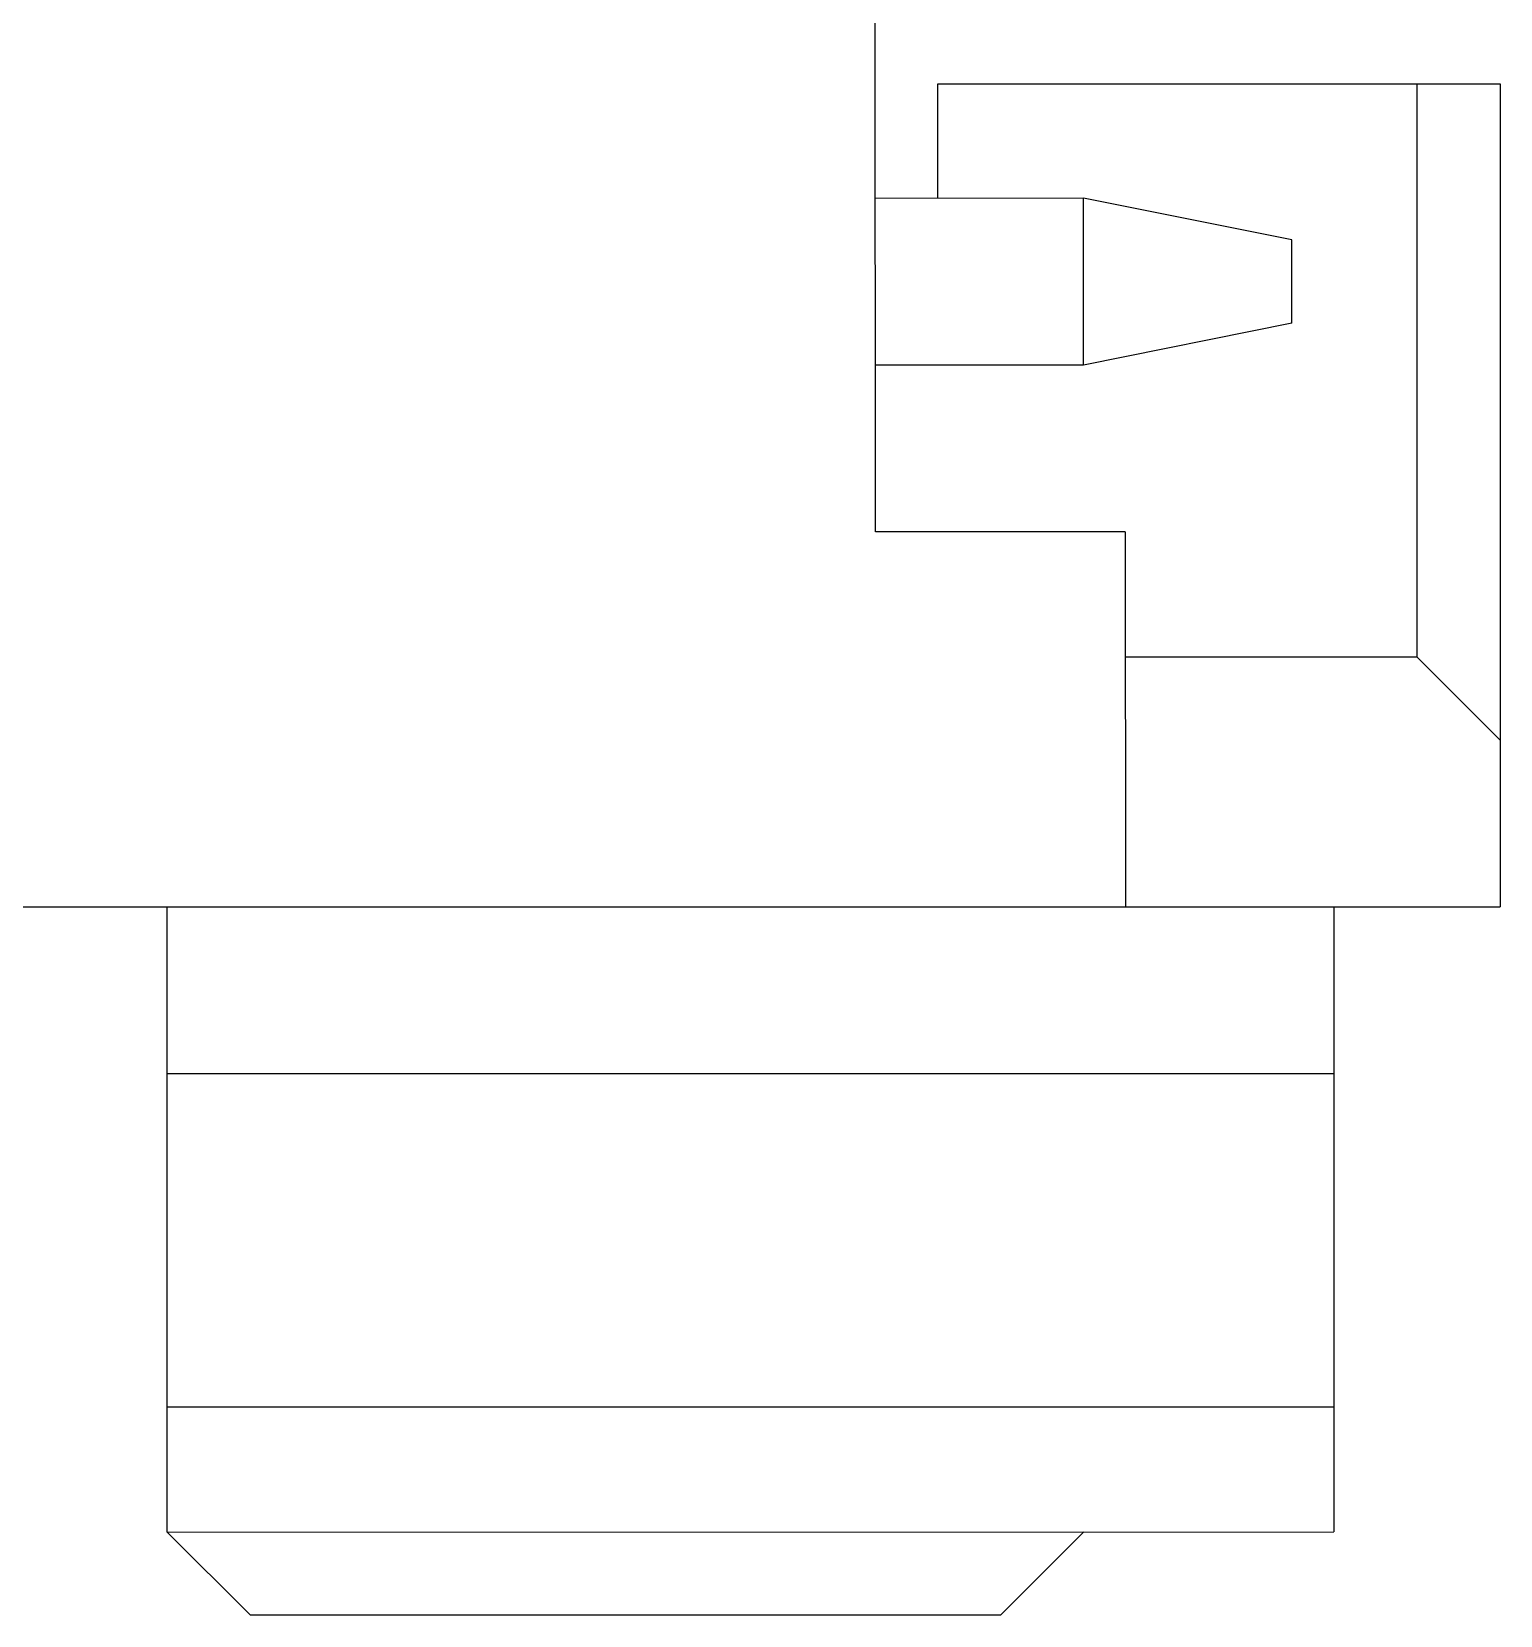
# Model space of a CAD drawing. Header units: millimetres. Extents: x 563 to 681, y 173 to 284.
# Drawn here: x 665.081 to 668.606, y 180.112 to 183.912 of the extents above; entities that cross this region are included whole.
import ezdxf

# ---------------------------------------------------------------- set-up
doc = ezdxf.new("R2010")
doc.units = ezdxf.units.MM
doc.header["$LTSCALE"] = 30.734
doc.layers.get('0').update_dxf_attribs({"linetype": 'CONTINUOUS'})

msp = doc.modelspace()

# ---------------------------------------------------------------- linework, layer by layer
at = {"linetype": 'Continuous'}
for p, q in [((667.1059, 182.7123), (667.1056, 185.1623)), ((667.2558, 183.7874), (668.6058, 183.7875)), ((667.2558, 183.5124), (667.2558, 183.7874)), ((668.4058, 183.7875), (668.4059, 182.4125)), ((668.6058, 183.7875), (668.606, 181.8125)), ((667.6058, 183.5124), (667.1058, 183.5123)), ((668.1058, 183.4125), (667.6058, 183.5124)), ((667.6058, 183.1124), (667.6058, 183.5124)), ((668.1058, 183.2125), (668.1058, 183.4125)), ((668.1058, 183.2125), (667.6058, 183.1124)), ((667.6058, 183.1124), (667.1058, 183.1123)), ((667.7059, 182.7124), (667.1059, 182.7123)), ((667.7059, 182.7124), (667.706, 181.8124)), ((667.7059, 182.4124), (668.4059, 182.4125)), ((668.606, 182.2125), (668.4059, 182.4125)), ((664.406, 181.812), (668.606, 181.8125)), ((665.4062, 180.3121), (665.406, 181.8121)), ((668.206, 181.8125), (668.2062, 180.3125)), ((665.4061, 181.4121), (668.2061, 181.4125)), ((665.4062, 180.6121), (668.2062, 180.6125)), ((665.4062, 180.3121), (668.2062, 180.3125)), ((665.4062, 180.3121), (665.6062, 180.1122)), ((667.4062, 180.1124), (667.6062, 180.3124)), ((667.4062, 180.1124), (665.6062, 180.1122))]:
    msp.add_line(p, q, dxfattribs=at)

doc.saveas('drawing.dxf')
